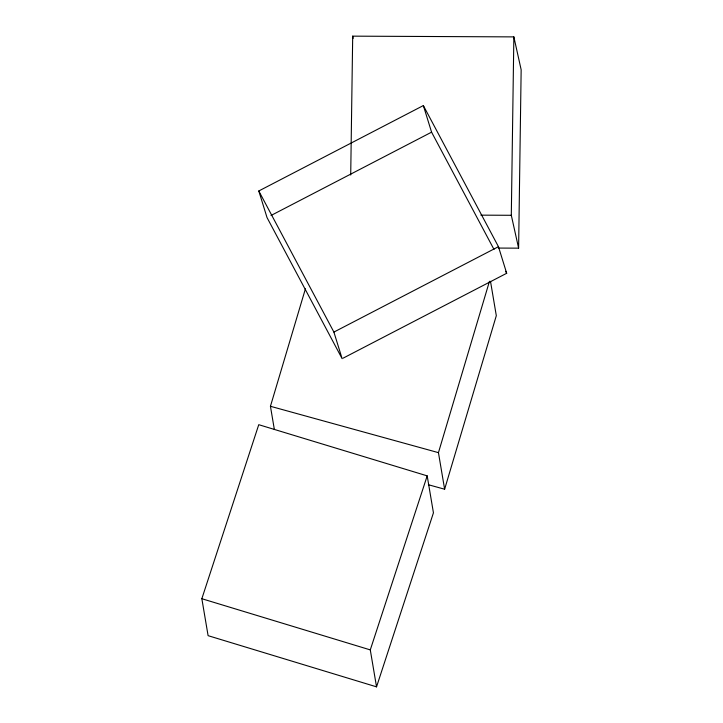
<?xml version="1.0" encoding="UTF-8"?>
<svg xmlns="http://www.w3.org/2000/svg" width="723" height="723" viewBox="0 0 723 723"><rect width="100%" height="100%" fill="white"/><g stroke="black" fill="none" stroke-linecap="round" stroke-linejoin="round"><path stroke-width="1.08" d="M350.709 175.029L352.697 36.15L513.854 36.891L521.156 69.77L518.608 248.161L498.319 248.07M518.608 248.161L511.306 215.291L513.854 36.891M274.369 429.561L270.438 406.29L305.422 288.811M428.368 484.726L444.627 489.218L438.445 452.652L489.48 281.265M444.627 489.218L496.312 315.68L490.501 281.328M201.844 598.716L258.753 424.69L427.194 475.87L433.439 512.824L376.538 686.85L208.097 635.671L201.844 598.716L370.284 649.896L376.538 686.85M370.284 649.896L427.194 475.87M258.798 190.971L333.899 332.083L342.124 358.671L267.022 217.56L258.798 190.971L423.353 105.567L498.454 246.679L506.687 273.276L343.127 358.156M271.008 215.49L431.577 132.164L423.353 105.567M333.899 332.083L498.454 246.679M480.876 215.147L511.306 215.291M270.438 406.29L438.445 452.652M431.577 132.164L493.99 249.426M505.63 271.288L506.687 273.276M352.697 36.15L353.186 38.346"/></g></svg>
